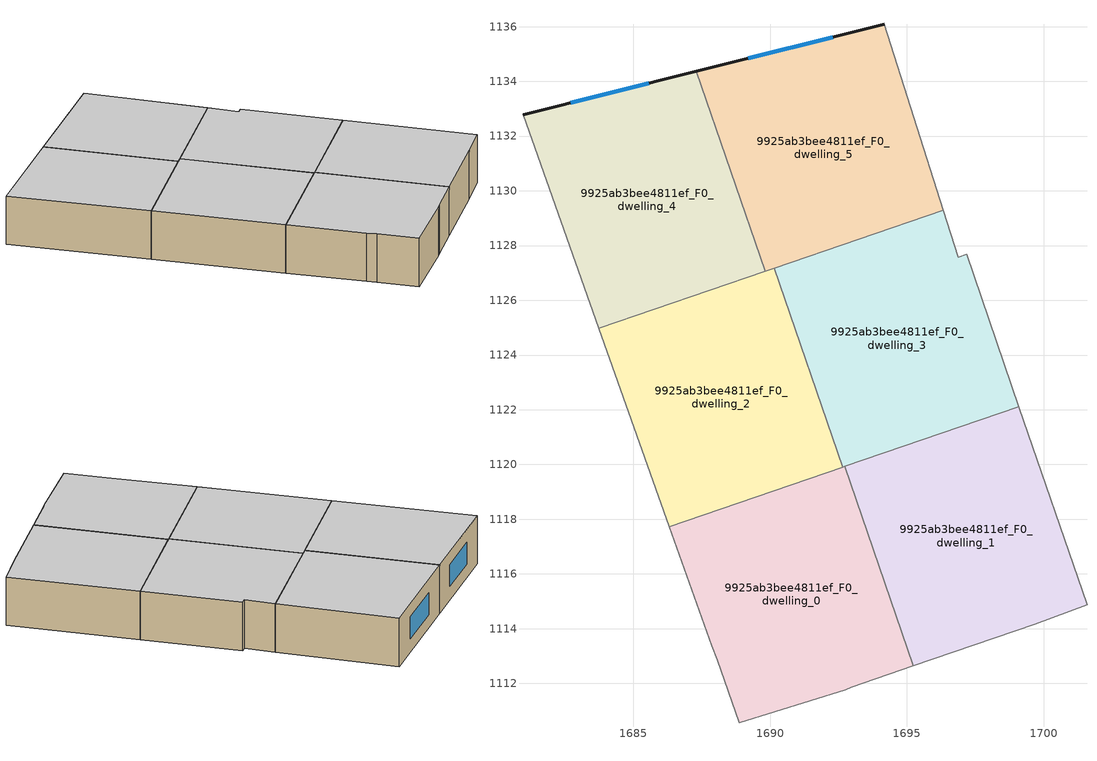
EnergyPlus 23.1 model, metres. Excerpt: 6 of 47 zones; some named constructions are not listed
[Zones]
9925ab3bee4811ef_F0_dwelling_0
 floor ground (EU_floor_Construction): 1692.73,1119.93 1695.24,1112.64 1692.97,1111.87 1692.77,1111.76 1688.87,1110.57 1688.07,1112.87 1687.87,1113.37 1686.32,1117.73 z0
 wall adiabatic (EU_wall_Construction): 1686.32,1117.73 1687.87,1113.37 1688.07,1112.87 1688.87,1110.57 1692.77,1111.76 1692.97,1111.87 1695.24,1112.64 z0:3
 wall to 9925ab3bee4811ef_F0_dwelling_1 (EU_wall_Construction): 1695.24,1112.64 1692.73,1119.93 z0:3
 wall to 9925ab3bee4811ef_F0_dwelling_2 (EU_wall_Construction): 1692.66,1119.91 1686.32,1117.73 z0:3
 wall to 9925ab3bee4811ef_F0_dwelling_3 (EU_wall_Construction): 1692.73,1119.93 1692.66,1119.91 z0:3
 ceiling to 9925ab3bee4811ef_F1_dwelling_0 (EU_floor_Construction): 1695.24,1112.64 1692.73,1119.93 1686.32,1117.73 1687.87,1113.37 1688.07,1112.87 1688.87,1110.57 1692.77,1111.76 1692.97,1111.87 z3
9925ab3bee4811ef_F0_dwelling_1
 floor ground (EU_floor_Construction): 1699.09,1122.12 1701.58,1114.87 1699.68,1114.17 1695.24,1112.64 1692.73,1119.93 z0
 wall adiabatic (EU_wall_Construction): 1695.24,1112.64 1699.68,1114.17 1701.58,1114.87 1699.09,1122.12 z0:3
 wall to 9925ab3bee4811ef_F0_dwelling_3 (EU_wall_Construction): 1699.09,1122.12 1692.73,1119.93 z0:3
 ceiling to 9925ab3bee4811ef_F1_dwelling_1 (EU_floor_Construction): 1701.58,1114.87 1699.09,1122.12 1692.73,1119.93 1695.24,1112.64 1699.68,1114.17 z3
9925ab3bee4811ef_F0_dwelling_2
 floor ground (EU_floor_Construction): 1690.16,1127.17 1692.66,1119.91 1686.32,1117.73 1683.75,1124.97 z0
 wall to 9925ab3bee4811ef_F0_dwelling_3 (EU_wall_Construction): 1692.66,1119.91 1690.16,1127.17 z0:3
 wall adiabatic (EU_wall_Construction): 1683.75,1124.97 1686.32,1117.73 z0:3
 wall to 9925ab3bee4811ef_F0_dwelling_4 (EU_wall_Construction): 1689.82,1127.06 1683.75,1124.97 z0:3
 wall to 9925ab3bee4811ef_F0_dwelling_5 (EU_wall_Construction): 1690.16,1127.17 1689.82,1127.06 z0:3
 ceiling to 9925ab3bee4811ef_F1_dwelling_2 (EU_floor_Construction): 1692.66,1119.91 1690.16,1127.17 1683.75,1124.97 1686.32,1117.73 z3
9925ab3bee4811ef_F0_dwelling_3
 floor ground (EU_floor_Construction): 1697.18,1127.67 1699.09,1122.12 1692.66,1119.91 1690.16,1127.17 1696.33,1129.3 1696.88,1127.58 z0
 wall adiabatic (EU_wall_Construction): 1699.09,1122.12 1697.18,1127.67 1696.88,1127.58 1696.33,1129.3 z0:3
 wall to 9925ab3bee4811ef_F0_dwelling_5 (EU_wall_Construction): 1696.33,1129.3 1690.16,1127.17 z0:3
 ceiling to 9925ab3bee4811ef_F1_dwelling_3 (EU_floor_Construction): 1699.09,1122.12 1697.18,1127.67 1696.88,1127.58 1696.33,1129.3 1690.16,1127.17 1692.66,1119.91 z3
9925ab3bee4811ef_F0_dwelling_4
 floor ground (EU_floor_Construction): 1687.31,1134.37 1689.82,1127.06 1683.75,1124.97 1680.97,1132.78 z0
 wall outside (EU_wall_Construction): 1687.31,1134.37 1680.97,1132.78 z0:3
 wall to 9925ab3bee4811ef_F0_dwelling_5 (EU_wall_Construction): 1689.82,1127.06 1687.31,1134.37 z0:3
 wall adiabatic (EU_wall_Construction): 1680.97,1132.78 1683.75,1124.97 z0:3
 window (EU_Window_Construction): 1685.57,1133.93 1682.72,1133.22 z0.83:2.17
 ceiling to 9925ab3bee4811ef_F1_dwelling_4 (EU_floor_Construction): 1689.82,1127.06 1687.31,1134.37 1680.97,1132.78 1683.75,1124.97 z3
9925ab3bee4811ef_F0_dwelling_5
 floor ground (EU_floor_Construction): 1694.18,1136.08 1696.33,1129.3 1689.82,1127.06 1687.31,1134.37 z0
 wall outside (EU_wall_Construction): 1694.18,1136.08 1687.31,1134.37 z0:3
 wall adiabatic (EU_wall_Construction): 1696.33,1129.3 1694.18,1136.08 z0:3
 window (EU_Window_Construction): 1692.29,1135.61 1689.2,1134.84 z0.83:2.17
 ceiling to 9925ab3bee4811ef_F1_dwelling_5 (EU_floor_Construction): 1696.33,1129.3 1694.18,1136.08 1687.31,1134.37 1689.82,1127.06 z3
[SCHEDULE:FILE] Column Number=1; Rows to Skip at Top=0; Number of Hours of Data=8760; Column Separator=Comma; Interpolate to Timestep=No; Minutes per Item=60; Adjust Schedule for Daylight Savings=Yes
Name | File
EU_Step8_GainSchedule_9925ab3bee4811ef_F4_dwelling_2_f000 | ../../schedules/9925ab3bee4811ef/9925ab3bee4811ef_F4_dwelling_2_f000_gain.csv
EU_Step8_GainSchedule_9925ab3bee4811ef_F4_dwelling_3_f000 | ../../schedules/9925ab3bee4811ef/9925ab3bee4811ef_F4_dwelling_3_f000_gain.csv
EU_Step8_GainSchedule_9925ab3bee4811ef_F4_dwelling_4_f000 | ../../schedules/9925ab3bee4811ef/9925ab3bee4811ef_F4_dwelling_4_f000_gain.csv
EU_Step8_GainSchedule_9925ab3bee4811ef_F4_dwelling_5_f000 | ../../schedules/9925ab3bee4811ef/9925ab3bee4811ef_F4_dwelling_5_f000_gain.csv
EU_Step8_GainSchedule_9925ab3bee4811ef_F5_dwelling_0_f000 | ../../schedules/9925ab3bee4811ef/9925ab3bee4811ef_F5_dwelling_0_f000_gain.csv
EU_Step8_GainSchedule_9925ab3bee4811ef_F5_dwelling_1_f000 | ../../schedules/9925ab3bee4811ef/9925ab3bee4811ef_F5_dwelling_1_f000_gain.csv
EU_Step8_GainSchedule_9925ab3bee4811ef_F5_dwelling_2_f000 | ../../schedules/9925ab3bee4811ef/9925ab3bee4811ef_F5_dwelling_2_f000_gain.csv
EU_Step8_GainSchedule_9925ab3bee4811ef_F5_dwelling_3_f000 | ../../schedules/9925ab3bee4811ef/9925ab3bee4811ef_F5_dwelling_3_f000_gain.csv
EU_Step8_GainSchedule_9925ab3bee4811ef_F5_dwelling_4_f000 | ../../schedules/9925ab3bee4811ef/9925ab3bee4811ef_F5_dwelling_4_f000_gain.csv
EU_Step8_GainSchedule_9925ab3bee4811ef_F5_dwelling_5_f000 | ../../schedules/9925ab3bee4811ef/9925ab3bee4811ef_F5_dwelling_5_f000_gain.csv
